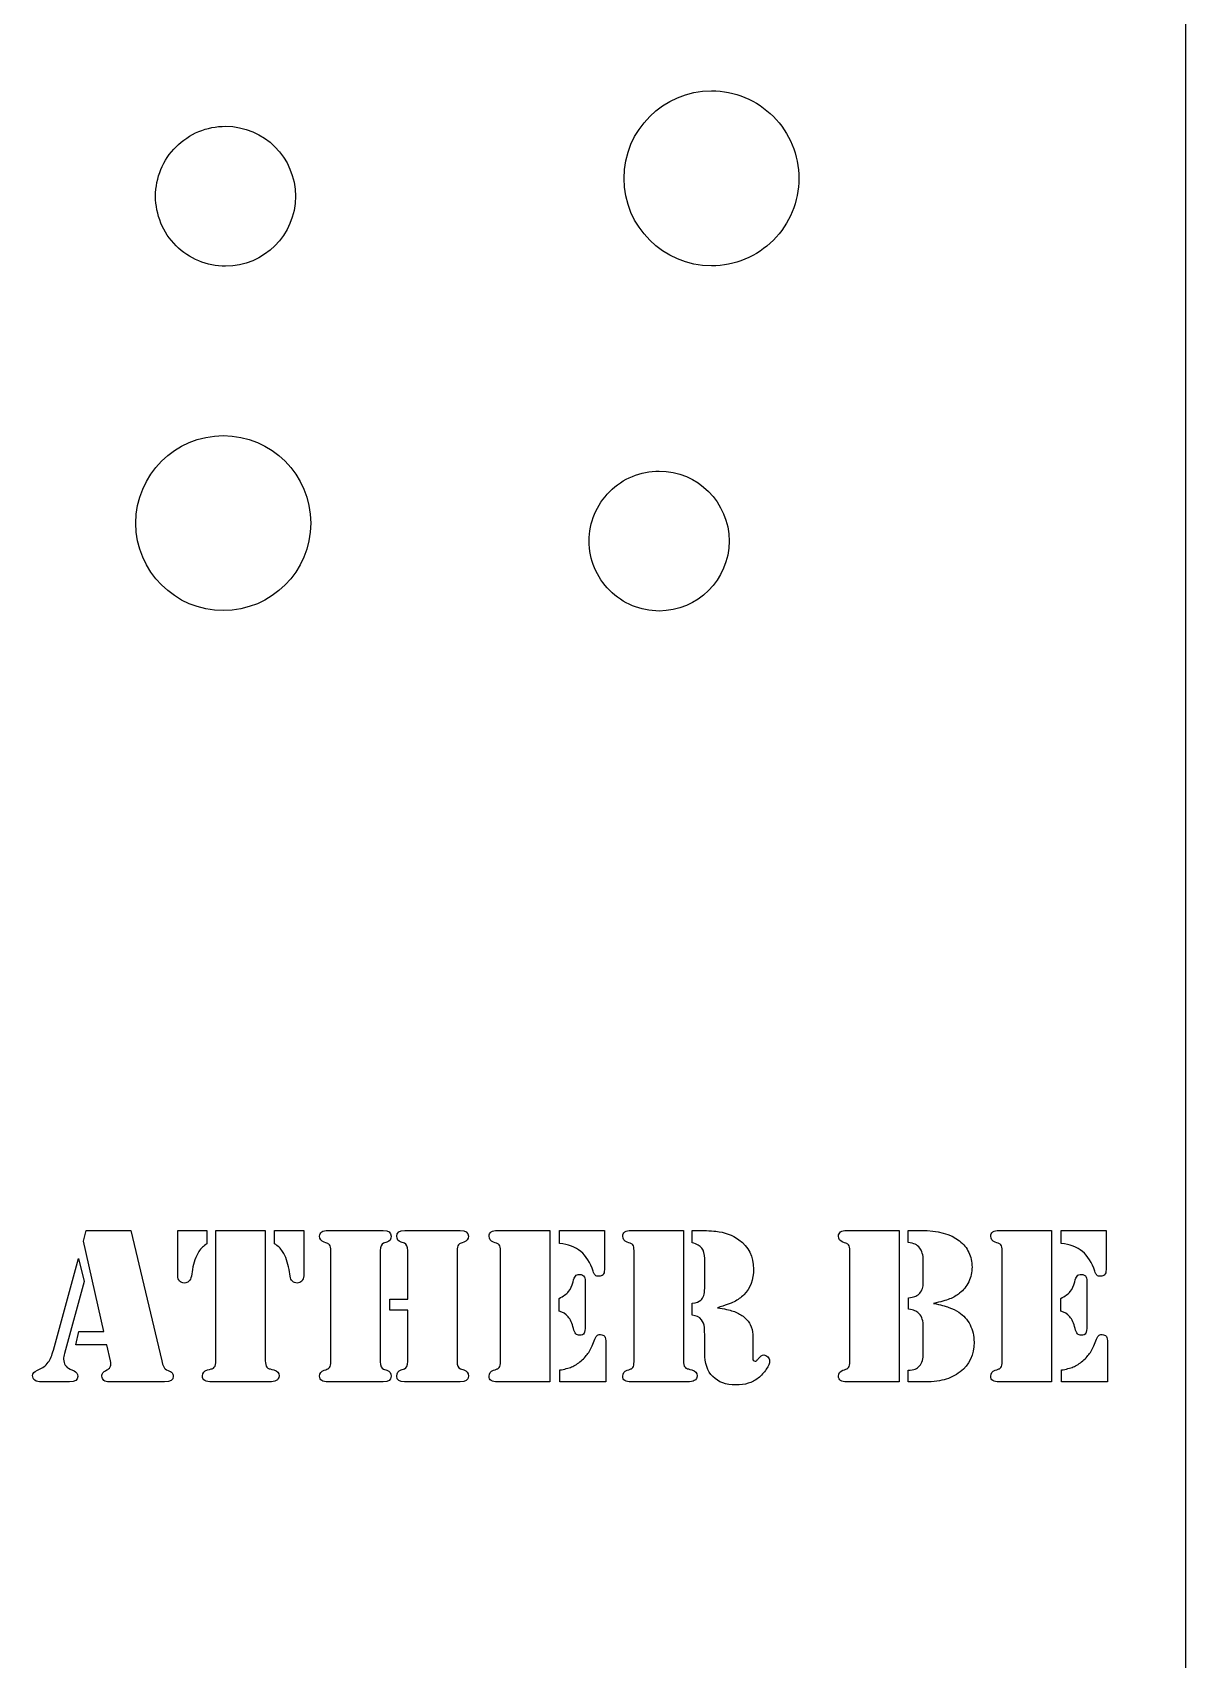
# Model space of a CAD drawing. Extents: x 4 to 255, y 6 to 169.
# Drawn here: x 222.37 to 254.58, y 46.43 to 91.86 of the extents above; entities that cross this region are included whole.
import ezdxf

# ---------------------------------------------------------------- set-up
doc = ezdxf.new("R2010")
doc.units = 0
doc.layers.add('LAYER_2', color=7, linetype='CONTINUOUS')

msp = doc.modelspace()

# ---------------------------------------------------------------- linework, layer by layer
at = {"layer": 'LAYER_2', "color": 7}
for p, q in [((254.578015, 161.060591), (254.578015, 14.184591)), ((243.78001, 87.786515), (243.78001, 87.786515)), ((229.71469, 87.286515), (229.71469, 87.286515)), ((230.14127, 78.159196), (230.14127, 78.159196)), ((241.82875, 77.659196), (241.82875, 77.659196)), ((223.789139, 58.105196), (223.866694, 58.409052)), ((223.866694, 58.409052), (225.116231, 58.409052)), ((225.116231, 58.409052), (225.978193, 54.765864)), ((226.427779, 58.409052), (227.243232, 58.409052)), ((226.427779, 57.140915), (226.427779, 58.409052)), ((227.243232, 58.409052), (227.243232, 58.033883)), ((227.49438, 54.765864), (227.49438, 58.409052)), ((227.49438, 58.409052), (228.871039, 58.409052)), ((228.871039, 58.409052), (228.871039, 54.765864)), ((229.128389, 58.033883), (229.128389, 58.409052)), ((229.128389, 58.409052), (229.943842, 58.409052)), ((229.943842, 58.409052), (229.943842, 57.140915)), ((230.622872, 58.409052), (230.703488, 58.409052)), ((230.703488, 58.409052), (232.086348, 58.409052)), ((232.086348, 58.409052), (232.166964, 58.409052)), ((232.768476, 58.409052), (232.849092, 58.409052)), ((232.849092, 58.409052), (234.228851, 58.409052)), ((234.228851, 58.409052), (234.312568, 58.409052)), ((235.357466, 58.409052), (235.438082, 58.409052)), ((235.438082, 58.409052), (236.817842, 58.409052)), ((236.817842, 58.409052), (236.817842, 54.176753)), ((237.093794, 58.409052), (238.343331, 58.409052)), ((237.093794, 58.046284), (237.093794, 58.409052)), ((238.343331, 58.409052), (238.343331, 57.311446)), ((239.09057, 58.409052), (239.171186, 58.409052)), ((239.171186, 58.409052), (240.550948, 58.409052)), ((240.550948, 58.409052), (240.550948, 54.765864)), ((240.795886, 58.064895), (240.795886, 58.40906)), ((240.795886, 58.40906), (240.8765, 58.40906)), ((245.118109, 58.409052), (245.198725, 58.409052)), ((245.198725, 58.409052), (246.578487, 58.409052)), ((246.578487, 58.409052), (246.578487, 54.176753)), ((246.829632, 58.067988), (246.829632, 58.409052)), ((246.829632, 58.409052), (247.186201, 58.409052)), ((249.372114, 58.409052), (249.45273, 58.409052)), ((249.45273, 58.409052), (250.83249, 58.409052)), ((250.83249, 58.409052), (250.83249, 54.176753)), ((251.108442, 58.409052), (252.357979, 58.409052)), ((251.108442, 58.046284), (251.108442, 58.409052)), ((252.357979, 58.409052), (252.357979, 57.311446)), ((224.359647, 55.584418), (223.789139, 58.105196)), ((230.706586, 54.741059), (230.706586, 57.844746)), ((232.083247, 57.844746), (232.083247, 54.741059)), ((232.269281, 58.080392), (232.173163, 58.049385)), ((232.762277, 58.049385), (232.663058, 58.080392)), ((232.852193, 56.492892), (232.852193, 57.844746)), ((234.228851, 57.844746), (234.228851, 54.753463)), ((235.441183, 54.741059), (235.441183, 57.844746)), ((239.174287, 54.741059), (239.174287, 57.844746)), ((245.201826, 54.741059), (245.201826, 57.844746)), ((249.455831, 54.741059), (249.455831, 57.844746)), ((222.952035, 55.066621), (223.652755, 57.621504)), ((223.652755, 57.621504), (223.810883, 56.979683)), ((226.837055, 57.320747), (226.806051, 57.131612)), ((229.56557, 57.131612), (229.534566, 57.320747)), ((241.146253, 56.799856), (241.146253, 57.621512)), ((247.254413, 57.060299), (247.254413, 57.596699)), ((223.810883, 56.979683), (223.262081, 54.976705)), ((237.810018, 56.920771), (237.810018, 55.739448)), ((247.254413, 56.889767), (247.254413, 57.060299)), ((251.824667, 56.920771), (251.824667, 55.739448)), ((232.346796, 56.492892), (232.852193, 56.492892)), ((232.346796, 56.185933), (232.346796, 56.492892)), ((237.078289, 56.151825), (237.078289, 56.511495)), ((240.799, 56.043314), (240.799, 56.375075)), ((246.838935, 56.207637), (246.838935, 56.530097)), ((247.542769, 56.368868), (247.542769, 56.368868)), ((251.092938, 56.151825), (251.092938, 56.511495)), ((232.852193, 56.185933), (232.346796, 56.185933)), ((232.852193, 54.753463), (232.852193, 56.185933)), ((237.078282, 56.151825), (237.078289, 56.151825)), ((241.502819, 56.251065), (241.502827, 56.251044)), ((251.09293, 56.151825), (251.092938, 56.151825)), ((223.581402, 55.215449), (223.665116, 55.584418)), ((223.665116, 55.584418), (224.359647, 55.584418)), ((241.146261, 54.979814), (241.146261, 55.500712)), ((242.488812, 55.500704), (242.488812, 54.858883)), ((247.254413, 54.982907), (247.254413, 55.686738)), ((224.446465, 55.215449), (223.581402, 55.215449)), ((224.545684, 54.765864), (224.446465, 55.215449)), ((238.386733, 55.27126), (238.386733, 54.176753)), ((252.401382, 55.27126), (252.401382, 54.176753)), ((223.420223, 54.536422), (223.528744, 54.486813)), ((232.173163, 54.536422), (232.269281, 54.505416)), ((232.663058, 54.511618), (232.762277, 54.545723)), ((234.321871, 54.545723), (234.42109, 54.511618)), ((223.404721, 54.176753), (222.617173, 54.176753)), ((226.058809, 54.176753), (224.511616, 54.176753)), ((227.491279, 54.176753), (227.38896, 54.176753)), ((228.87414, 54.176753), (227.491279, 54.176753)), ((228.97646, 54.176753), (228.87414, 54.176753)), ((230.703488, 54.176753), (230.622872, 54.176753)), ((232.086348, 54.176753), (230.703488, 54.176753)), ((232.166964, 54.176753), (232.086348, 54.176753)), ((232.849092, 54.176753), (232.762277, 54.176753)), ((234.228851, 54.176753), (232.849092, 54.176753)), ((234.312568, 54.176753), (234.228851, 54.176753)), ((235.438082, 54.176753), (235.357466, 54.176753)), ((236.817842, 54.176753), (235.438082, 54.176753)), ((237.09689, 54.176753), (237.09689, 54.511618)), ((238.386733, 54.176753), (237.09689, 54.176753)), ((239.171186, 54.176753), (239.09057, 54.176753)), ((240.554047, 54.176753), (239.171186, 54.176753)), ((240.659467, 54.176753), (240.554047, 54.176753)), ((245.198725, 54.176753), (245.118109, 54.176753)), ((246.578487, 54.176753), (245.198725, 54.176753)), ((246.829632, 54.176753), (246.829632, 54.502315)), ((247.198604, 54.176753), (246.829632, 54.176753)), ((249.45273, 54.176753), (249.372114, 54.176753)), ((250.83249, 54.176753), (249.45273, 54.176753)), ((251.111538, 54.176753), (251.111538, 54.511618)), ((252.401382, 54.176753), (251.111538, 54.176753))]:
    msp.add_line(p, q, dxfattribs=at)
for points in [[(238.8951, 87.786515), (238.8951, 89.135444), (239.988621, 90.228967), (241.33755, 90.228968)], [(241.33755, 90.228968), (241.98533, 90.22897), (242.606579, 89.971642), (243.06463, 89.513593)], [(243.06463, 89.513593), (243.52268, 89.055544), (243.78001, 88.434295), (243.78001, 87.786515)], [(226.379065, 88.668178), (226.745506, 89.034617), (227.242506, 89.240479), (227.76073, 89.240477)], [(227.76073, 89.240477), (228.839873, 89.240476), (229.71469, 88.365658), (229.71469, 87.286515)], [(225.80676, 87.286515), (225.80676, 87.804739), (226.012624, 88.301738), (226.379065, 88.668178)], [(241.33755, 85.344063), (239.988622, 85.344064), (238.8951, 86.437587), (238.8951, 87.786515)], [(243.78001, 87.786515), (243.78001, 87.138735), (243.52268, 86.517487), (243.064629, 86.059438)], [(226.379065, 85.904852), (226.012624, 86.271292), (225.80676, 86.768291), (225.80676, 87.286515)], [(229.71469, 87.286515), (229.71469, 86.207372), (228.839873, 85.332554), (227.76073, 85.332553)], [(227.76073, 85.332553), (227.242506, 85.332551), (226.745506, 85.538413), (226.379065, 85.904852)], [(243.064629, 86.059438), (242.606579, 85.601389), (241.98533, 85.344061), (241.33755, 85.344063)], [(225.25637, 78.159196), (225.25637, 79.508124), (226.349892, 80.601647), (227.69882, 80.601648)], [(227.69882, 80.601648), (229.047748, 80.601647), (230.14127, 79.508124), (230.14127, 78.159196)], [(238.493125, 79.040859), (238.859566, 79.407298), (239.356566, 79.61316), (239.87479, 79.613158)], [(239.87479, 79.613158), (240.953933, 79.613157), (241.82875, 78.738339), (241.82875, 77.659196)], [(237.92082, 77.659196), (237.92082, 78.17742), (238.126684, 78.674419), (238.493125, 79.040859)], [(227.69882, 75.716744), (226.349892, 75.716745), (225.25637, 76.810268), (225.25637, 78.159196)], [(230.14127, 78.159196), (230.14127, 76.810268), (229.047748, 75.716745), (227.69882, 75.716744)], [(238.493125, 76.277533), (238.126684, 76.643973), (237.92082, 77.140972), (237.92082, 77.659196)], [(241.82875, 77.659196), (241.82875, 76.580053), (240.953933, 75.705235), (239.87479, 75.705234)], [(239.87479, 75.705234), (239.356566, 75.705232), (238.859566, 75.911094), (238.493125, 76.277533)], [(230.390327, 58.247823), (230.390327, 58.299499), (230.409964, 58.338773), (230.449239, 58.365644)], [(230.51435, 58.080392), (230.431668, 58.107263), (230.390327, 58.163073), (230.390327, 58.247823)], [(230.449239, 58.365644), (230.490579, 58.394583), (230.548457, 58.409052), (230.622872, 58.409052)], [(232.166964, 58.409052), (232.313725, 58.409052), (232.387105, 58.355309), (232.387105, 58.247823)], [(232.387105, 58.247823), (232.387105, 58.161006), (232.347831, 58.105196), (232.269281, 58.080392)], [(232.545234, 58.247823), (232.545234, 58.355309), (232.619648, 58.409052), (232.768476, 58.409052)], [(232.663058, 58.080392), (232.584508, 58.105196), (232.545234, 58.161006), (232.545234, 58.247823)], [(234.312568, 58.409052), (234.467598, 58.409052), (234.545113, 58.355309), (234.545113, 58.247823)], [(234.545113, 58.247823), (234.545113, 58.163073), (234.503772, 58.107263), (234.42109, 58.080392)], [(235.124921, 58.247823), (235.124921, 58.299499), (235.144558, 58.338773), (235.183833, 58.365644)], [(235.248944, 58.080392), (235.166262, 58.107263), (235.124921, 58.163073), (235.124921, 58.247823)], [(235.183833, 58.365644), (235.225173, 58.394583), (235.283051, 58.409052), (235.357466, 58.409052)], [(238.858028, 58.247823), (238.858028, 58.299499), (238.877664, 58.338773), (238.916937, 58.365644)], [(238.982051, 58.080392), (238.899369, 58.107263), (238.858028, 58.163073), (238.858028, 58.247823)], [(238.916937, 58.365644), (238.958279, 58.394583), (239.016157, 58.409052), (239.09057, 58.409052)], [(240.8765, 58.40906), (241.105944, 58.40906), (241.301282, 58.400796), (241.462512, 58.384268)], [(241.462512, 58.384268), (241.70229, 58.361532), (241.91623, 58.282984), (242.104333, 58.148625)], [(244.885567, 58.247823), (244.885567, 58.299499), (244.905203, 58.338773), (244.944476, 58.365644)], [(245.00959, 58.080392), (244.926908, 58.107263), (244.885567, 58.163073), (244.885567, 58.247823)], [(244.944476, 58.365644), (244.985818, 58.394583), (245.043696, 58.409052), (245.118109, 58.409052)], [(247.186201, 58.409052), (247.657491, 58.409052), (248.017159, 58.3119), (248.265206, 58.117597)], [(249.139569, 58.247823), (249.139569, 58.299499), (249.159207, 58.338773), (249.198481, 58.365644)], [(249.263593, 58.080392), (249.18091, 58.107263), (249.139569, 58.163073), (249.139569, 58.247823)], [(249.198481, 58.365644), (249.239822, 58.394583), (249.297699, 58.409052), (249.372114, 58.409052)], [(227.016889, 57.819941), (226.928007, 57.679382), (226.868062, 57.512984), (226.837055, 57.320747)], [(227.243232, 58.033883), (227.146081, 57.978072), (227.070633, 57.906758), (227.016889, 57.819941)], [(229.354732, 57.819941), (229.29892, 57.906758), (229.223473, 57.978072), (229.128389, 58.033883)], [(229.534566, 57.320747), (229.503561, 57.512984), (229.443616, 57.679382), (229.354732, 57.819941)], [(230.632172, 58.036982), (230.621835, 58.04319), (230.582561, 58.057661), (230.51435, 58.080392)], [(230.66938, 58.002877), (230.65698, 58.021481), (230.644577, 58.032849), (230.632172, 58.036982)], [(230.706586, 57.844746), (230.706586, 57.917094), (230.694184, 57.969804), (230.66938, 58.002877)], [(232.173163, 58.049385), (232.113219, 58.028714), (232.083247, 57.960501), (232.083247, 57.844746)], [(232.852193, 57.844746), (232.852193, 57.960501), (232.822221, 58.028714), (232.762277, 58.049385)], [(234.26606, 58.002877), (234.241254, 57.969804), (234.228851, 57.917094), (234.228851, 57.844746)], [(234.300167, 58.036982), (234.289831, 58.032854), (234.278462, 58.021486), (234.26606, 58.002877)], [(234.42109, 58.080392), (234.352877, 58.057653), (234.312569, 58.043183), (234.300167, 58.036982)], [(235.366769, 58.036982), (235.356432, 58.04319), (235.317158, 58.057661), (235.248944, 58.080392)], [(235.403974, 58.002877), (235.391574, 58.021481), (235.379172, 58.032849), (235.366769, 58.036982)], [(235.441183, 57.844746), (235.441183, 57.917094), (235.42878, 57.969804), (235.403974, 58.002877)], [(237.682905, 57.819941), (237.532009, 57.946033), (237.335639, 58.021481), (237.093794, 58.046284)], [(238.03017, 57.271137), (237.951623, 57.510917), (237.835867, 57.693851), (237.682905, 57.819941)], [(239.099873, 58.036982), (239.089536, 58.04319), (239.050263, 58.057661), (238.982051, 58.080392)], [(239.137081, 58.002877), (239.124681, 58.021481), (239.112278, 58.032849), (239.099873, 58.036982)], [(239.174287, 57.844746), (239.174287, 57.917094), (239.161885, 57.969804), (239.137081, 58.002877)], [(241.068738, 57.912966), (241.019129, 57.977046), (240.928178, 58.027689), (240.795886, 58.064895)], [(241.146253, 57.621512), (241.146253, 57.751736), (241.120415, 57.848888), (241.068738, 57.912966)], [(242.104333, 58.148625), (242.375118, 57.956389), (242.510511, 57.682504), (242.510511, 57.32697)], [(245.127412, 58.036982), (245.117075, 58.04319), (245.077802, 58.057661), (245.00959, 58.080392)], [(245.16462, 58.002877), (245.15222, 58.021481), (245.139817, 58.032849), (245.127412, 58.036982)], [(245.201826, 57.844746), (245.201826, 57.917094), (245.189424, 57.969804), (245.16462, 58.002877)], [(247.024972, 58.02148), (246.977428, 58.044218), (246.912315, 58.059721), (246.829632, 58.067988)], [(247.158295, 57.916059), (247.119022, 57.963601), (247.074581, 57.998741), (247.024972, 58.02148)], [(247.226507, 57.770332), (247.207905, 57.832343), (247.185168, 57.880919), (247.158295, 57.916059)], [(247.254413, 57.596699), (247.254413, 57.65251), (247.245111, 57.710388), (247.226507, 57.770332)], [(248.265206, 58.117597), (248.378894, 58.028715), (248.46571, 57.921228), (248.525654, 57.795137)], [(248.525654, 57.795137), (248.585598, 57.669047), (248.61557, 57.532621), (248.61557, 57.385861)], [(249.381417, 58.036982), (249.371081, 58.04319), (249.331806, 58.057661), (249.263593, 58.080392)], [(249.418623, 58.002877), (249.406223, 58.021481), (249.393821, 58.032849), (249.381417, 58.036982)], [(249.455831, 57.844746), (249.455831, 57.917094), (249.443428, 57.969804), (249.418623, 58.002877)], [(251.697553, 57.819941), (251.546658, 57.946033), (251.350287, 58.021481), (251.108442, 58.046284)], [(252.044819, 57.271137), (251.966271, 57.510917), (251.850516, 57.693851), (251.697553, 57.819941)], [(238.089082, 57.156417), (238.068411, 57.17502), (238.048774, 57.21326), (238.03017, 57.271137)], [(238.343331, 57.311446), (238.343331, 57.247368), (238.330928, 57.200859), (238.306123, 57.171918)], [(242.510511, 57.32697), (242.510511, 57.035515), (242.41956, 56.79677), (242.237659, 56.610735)], [(248.61557, 57.385861), (248.61557, 57.241165), (248.584564, 57.104739), (248.522553, 56.976582)], [(252.103731, 57.156417), (252.08306, 57.17502), (252.063422, 57.21326), (252.044819, 57.271137)], [(252.357979, 57.311446), (252.357979, 57.247368), (252.345577, 57.200859), (252.320771, 57.171918)], [(226.477388, 56.995185), (226.444315, 57.032392), (226.427779, 57.080969), (226.427779, 57.140915)], [(226.610714, 56.939376), (226.55697, 56.939376), (226.512528, 56.957979), (226.477388, 56.995185)], [(226.737836, 56.988986), (226.704763, 56.955913), (226.662389, 56.939376), (226.610714, 56.939376)], [(226.806051, 57.131612), (226.795714, 57.071668), (226.772976, 57.024126), (226.737836, 56.988986)], [(229.630684, 56.988986), (229.597611, 57.024126), (229.575907, 57.071668), (229.56557, 57.131612)], [(229.760909, 56.939376), (229.709233, 56.939376), (229.665824, 56.955913), (229.630684, 56.988986)], [(229.891132, 56.995185), (229.858059, 56.957979), (229.814652, 56.939376), (229.760909, 56.939376)], [(229.943842, 57.140915), (229.943842, 57.080969), (229.926272, 57.032392), (229.891132, 56.995185)], [(237.344939, 56.700629), (237.402816, 56.768842), (237.445191, 56.859793), (237.472064, 56.973481)], [(237.472064, 56.973481), (237.488591, 57.05203), (237.510295, 57.105774), (237.537175, 57.134713)], [(237.537175, 57.134713), (237.564046, 57.165718), (237.602286, 57.181221), (237.651896, 57.181221)], [(237.651896, 57.181221), (237.718041, 57.181221), (237.763517, 57.155383), (237.788323, 57.103706)], [(237.788323, 57.103706), (237.802787, 57.076835), (237.810018, 57.015857), (237.810018, 56.920771)], [(238.188301, 57.128511), (238.142826, 57.128511), (238.109753, 57.137813), (238.089082, 57.156417)], [(238.306123, 57.171918), (238.281319, 57.14298), (238.242045, 57.128511), (238.188301, 57.128511)], [(241.121461, 56.589018), (241.137989, 56.63656), (241.146253, 56.706839), (241.146253, 56.799856)], [(247.217207, 56.75334), (247.239944, 56.802949), (247.252346, 56.848425), (247.254413, 56.889767)], [(248.522553, 56.976582), (248.462609, 56.848425), (248.377859, 56.741971), (248.268304, 56.657222)], [(251.359587, 56.700629), (251.417464, 56.768842), (251.459839, 56.859793), (251.486712, 56.973481)], [(251.486712, 56.973481), (251.503239, 57.05203), (251.524943, 57.105774), (251.551823, 57.134713)], [(251.551823, 57.134713), (251.578694, 57.165718), (251.616934, 57.181221), (251.666544, 57.181221)], [(251.666544, 57.181221), (251.73269, 57.181221), (251.778165, 57.155383), (251.802971, 57.103706)], [(251.802971, 57.103706), (251.817435, 57.076835), (251.824667, 57.015857), (251.824667, 56.920771)], [(252.202949, 57.128511), (252.157475, 57.128511), (252.124402, 57.137813), (252.103731, 57.156417)], [(252.320771, 57.171918), (252.295967, 57.14298), (252.256693, 57.128511), (252.202949, 57.128511)], [(237.078289, 56.511495), (237.198177, 56.569371), (237.287061, 56.632416), (237.344939, 56.700629)], [(240.799, 56.375075), (240.910621, 56.391603), (240.990203, 56.420542), (241.037745, 56.461893)], [(241.037745, 56.461893), (241.079085, 56.499101), (241.10699, 56.541475), (241.121461, 56.589018)], [(241.967906, 56.418499), (241.866622, 56.36889), (241.711592, 56.313078), (241.502819, 56.251065)], [(242.237659, 56.610735), (242.161177, 56.532187), (242.071259, 56.468108), (241.967906, 56.418499)], [(246.838935, 56.530097), (246.915416, 56.536306), (246.974327, 56.546642), (247.015669, 56.561104)], [(247.015669, 56.561104), (247.059076, 56.575568), (247.09835, 56.599339), (247.133491, 56.632417)], [(247.133491, 56.632417), (247.166563, 56.663423), (247.194469, 56.70373), (247.217207, 56.75334)], [(247.989254, 56.495993), (247.883833, 56.454651), (247.735005, 56.412276), (247.542769, 56.368868)], [(247.542769, 56.368868), (247.728803, 56.331661), (247.871429, 56.295487), (247.970648, 56.260347)], [(248.268304, 56.657222), (248.187689, 56.591076), (248.094672, 56.537333), (247.989254, 56.495993)], [(251.092938, 56.511495), (251.212826, 56.569371), (251.301709, 56.632416), (251.359587, 56.700629)], [(237.329427, 55.999899), (237.265348, 56.076379), (237.181633, 56.127022), (237.078282, 56.151825)], [(237.481356, 55.671236), (237.446216, 55.813862), (237.395573, 55.923417), (237.329427, 55.999899)], [(241.056347, 55.91619), (240.996403, 55.988538), (240.910621, 56.030913), (240.799, 56.043314)], [(241.143165, 55.702251), (241.132829, 55.784933), (241.10389, 55.856246), (241.056347, 55.91619)], [(241.502827, 56.251044), (241.692997, 56.222106), (241.838725, 56.190066), (241.940011, 56.154926)], [(241.940011, 56.154926), (242.043362, 56.119786), (242.136379, 56.072244), (242.219062, 56.0123)], [(242.219062, 56.0123), (242.305878, 55.948221), (242.372024, 55.87174), (242.417499, 55.782856)], [(247.015669, 56.16733), (246.974327, 56.183858), (246.915416, 56.197293), (246.838935, 56.207637)], [(247.13039, 56.086714), (247.095249, 56.123922), (247.057009, 56.150793), (247.015669, 56.16733)], [(247.226507, 55.928583), (247.20998, 55.986462), (247.177941, 56.039172), (247.13039, 56.086714)], [(247.254413, 55.686738), (247.254413, 55.790091), (247.245111, 55.870706), (247.226507, 55.928583)], [(247.970648, 56.260347), (248.071934, 56.225207), (248.162885, 56.180765), (248.2435, 56.127021)], [(248.2435, 56.127021), (248.381993, 56.038138), (248.487414, 55.920317), (248.559761, 55.773556)], [(251.344075, 55.999899), (251.279996, 56.076379), (251.196281, 56.127022), (251.09293, 56.151825)], [(251.496004, 55.671236), (251.460864, 55.813862), (251.410221, 55.923417), (251.344075, 55.999899)], [(237.54647, 55.525509), (237.519597, 55.554447), (237.497892, 55.603023), (237.481356, 55.671236)], [(237.658089, 55.482099), (237.610547, 55.482099), (237.573341, 55.496569), (237.54647, 55.525509)], [(237.775911, 55.53791), (237.755242, 55.500703), (237.715968, 55.482099), (237.658089, 55.482099)], [(237.810018, 55.739448), (237.810018, 55.642297), (237.798649, 55.575117), (237.775911, 55.53791)], [(238.058071, 55.330172), (238.080809, 55.396318), (238.10458, 55.440759), (238.129384, 55.463496)], [(238.129384, 55.463496), (238.154189, 55.488302), (238.188296, 55.500704), (238.231703, 55.500704)], [(238.231703, 55.500704), (238.289582, 55.500704), (238.329889, 55.483134), (238.352626, 55.447994)], [(238.352626, 55.447994), (238.375364, 55.414921), (238.386733, 55.35601), (238.386733, 55.27126)], [(241.146261, 55.500712), (241.146261, 55.616467), (241.145229, 55.683647), (241.143165, 55.702251)], [(242.417499, 55.782856), (242.465041, 55.693974), (242.488812, 55.599923), (242.488812, 55.500704)], [(248.559761, 55.773556), (248.634175, 55.628861), (248.671381, 55.466596), (248.671381, 55.286762)], [(251.561118, 55.525509), (251.534245, 55.554447), (251.51254, 55.603023), (251.496004, 55.671236)], [(251.672738, 55.482099), (251.625196, 55.482099), (251.587989, 55.496569), (251.561118, 55.525509)], [(251.790559, 55.53791), (251.76989, 55.500703), (251.730616, 55.482099), (251.672738, 55.482099)], [(251.824667, 55.739448), (251.824667, 55.642297), (251.813298, 55.575117), (251.790559, 55.53791)], [(252.072719, 55.330172), (252.095457, 55.396318), (252.119228, 55.440759), (252.144032, 55.463496)], [(252.144032, 55.463496), (252.168838, 55.488302), (252.202944, 55.500704), (252.246352, 55.500704)], [(252.246352, 55.500704), (252.30423, 55.500704), (252.344538, 55.483134), (252.367274, 55.447994)], [(252.367274, 55.447994), (252.390013, 55.414921), (252.401382, 55.35601), (252.401382, 55.27126)], [(222.809408, 54.728658), (222.867285, 54.813408), (222.914827, 54.926062), (222.952035, 55.066621)], [(223.262081, 54.976705), (223.245554, 54.918826), (223.23729, 54.865083), (223.23729, 54.815473)], [(237.695303, 54.768965), (237.784185, 54.845447), (237.854465, 54.923996), (237.906142, 55.004611)], [(237.906142, 55.004611), (237.959886, 55.087293), (238.010529, 55.195813), (238.058071, 55.330172)], [(241.375702, 54.325589), (241.222741, 54.482686), (241.146261, 54.700761), (241.146261, 54.979814)], [(247.152093, 54.626338), (247.220307, 54.702819), (247.254413, 54.821675), (247.254413, 54.982907)], [(248.671381, 55.286762), (248.671381, 54.933297), (248.541157, 54.657345), (248.280708, 54.458907)], [(251.709951, 54.768965), (251.798834, 54.845447), (251.869113, 54.923996), (251.92079, 55.004611)], [(251.92079, 55.004611), (251.974534, 55.087293), (252.025177, 55.195813), (252.072719, 55.330172)], [(222.50555, 54.505416), (222.5903, 54.542623), (222.652312, 54.575696), (222.691587, 54.604635)], [(222.691587, 54.604635), (222.732927, 54.63564), (222.772201, 54.676981), (222.809408, 54.728658)], [(223.23729, 54.815473), (223.23729, 54.685249), (223.298268, 54.592232), (223.420223, 54.536422)], [(224.44339, 54.511618), (224.484731, 54.532287), (224.513669, 54.555024), (224.530205, 54.57983)], [(224.530205, 54.57983), (224.546733, 54.604634), (224.554997, 54.635639), (224.554997, 54.672847)], [(224.554997, 54.672847), (224.554997, 54.707987), (224.551892, 54.738993), (224.545684, 54.765864)], [(225.978193, 54.765864), (225.994721, 54.701785), (226.013325, 54.644941), (226.034004, 54.595332)], [(226.034004, 54.595332), (226.052608, 54.556059), (226.093949, 54.52402), (226.158028, 54.499214)], [(227.113007, 54.344184), (227.113007, 54.435136), (227.162616, 54.491979), (227.261835, 54.514716)], [(227.261835, 54.514716), (227.34245, 54.535387), (227.389993, 54.54779), (227.404464, 54.551924)], [(227.404464, 54.551924), (227.418928, 54.558133), (227.433397, 54.571569), (227.447872, 54.592231)], [(227.447872, 54.592231), (227.478877, 54.627371), (227.49438, 54.685249), (227.49438, 54.765864)], [(228.871039, 54.765864), (228.871039, 54.685249), (228.886543, 54.627371), (228.91755, 54.592231)], [(228.91755, 54.592231), (228.934078, 54.571562), (228.94958, 54.558126), (228.964058, 54.551924)], [(228.964058, 54.551924), (228.978522, 54.547797), (229.026064, 54.535394), (229.106685, 54.514716)], [(229.106685, 54.514716), (229.205904, 54.491979), (229.255513, 54.435136), (229.255513, 54.344184)], [(230.51435, 54.505416), (230.582563, 54.528152), (230.621837, 54.541588), (230.632172, 54.545723)], [(230.632172, 54.545723), (230.644572, 54.551931), (230.656975, 54.564334), (230.66938, 54.582931)], [(230.66938, 54.582931), (230.694184, 54.616004), (230.706586, 54.668713), (230.706586, 54.741059)], [(232.083247, 54.741059), (232.083247, 54.625304), (232.113219, 54.557092), (232.173163, 54.536422)], [(232.762277, 54.545723), (232.822221, 54.564326), (232.852193, 54.633573), (232.852193, 54.753463)], [(234.228851, 54.753463), (234.228851, 54.639775), (234.259858, 54.570528), (234.321871, 54.545723)], [(235.248944, 54.505416), (235.317158, 54.528152), (235.356432, 54.541588), (235.366769, 54.545723)], [(235.366769, 54.545723), (235.379169, 54.551931), (235.391571, 54.564334), (235.403974, 54.582931)], [(235.403974, 54.582931), (235.42878, 54.616004), (235.441183, 54.668713), (235.441183, 54.741059)], [(237.09689, 54.511618), (237.231249, 54.532287), (237.341836, 54.561225), (237.428651, 54.598433)], [(237.428651, 54.598433), (237.517535, 54.63564), (237.606419, 54.692484), (237.695303, 54.768965)], [(238.982051, 54.505416), (239.050264, 54.528152), (239.089538, 54.541588), (239.099873, 54.545723)], [(239.099873, 54.545723), (239.112273, 54.551931), (239.124676, 54.564334), (239.137081, 54.582931)], [(239.137081, 54.582931), (239.161885, 54.616004), (239.174287, 54.668713), (239.174287, 54.741059)], [(240.550948, 54.765864), (240.550948, 54.685249), (240.566451, 54.627371), (240.597457, 54.592231)], [(240.597457, 54.592231), (240.613984, 54.571562), (240.629487, 54.558126), (240.643965, 54.551924)], [(240.643965, 54.551924), (240.658429, 54.547797), (240.705971, 54.535394), (240.786592, 54.514716)], [(240.786592, 54.514716), (240.88581, 54.491979), (240.93542, 54.435136), (240.93542, 54.344184)], [(242.488812, 54.858883), (242.488812, 54.792738), (242.510517, 54.759665), (242.553926, 54.759665)], [(242.553926, 54.759665), (242.570454, 54.759665), (242.583889, 54.763801), (242.594233, 54.772074)], [(242.594233, 54.772074), (242.606633, 54.78241), (242.623169, 54.801014), (242.643842, 54.827885)], [(242.867084, 54.530229), (242.80714, 54.439277), (242.731693, 54.357628), (242.640741, 54.285283)], [(242.643842, 54.827885), (242.695519, 54.898165), (242.748229, 54.933305), (242.801973, 54.933305)], [(242.801973, 54.933305), (242.837113, 54.933305), (242.872253, 54.914702), (242.907394, 54.877494)], [(242.960101, 54.765872), (242.960101, 54.701793), (242.929096, 54.623245), (242.867084, 54.530229)], [(242.907394, 54.877494), (242.942532, 54.840287), (242.960101, 54.803079), (242.960101, 54.765872)], [(245.00959, 54.505416), (245.077803, 54.528152), (245.117077, 54.541588), (245.127412, 54.545723)], [(245.127412, 54.545723), (245.139812, 54.551931), (245.152215, 54.564334), (245.16462, 54.582931)], [(245.16462, 54.582931), (245.189424, 54.616004), (245.201826, 54.668713), (245.201826, 54.741059)], [(246.829632, 54.502315), (246.912315, 54.508524), (246.977428, 54.519893), (247.024972, 54.536422)], [(247.024972, 54.536422), (247.072514, 54.555024), (247.114888, 54.584996), (247.152093, 54.626338)], [(249.263593, 54.505416), (249.331806, 54.528152), (249.371081, 54.541588), (249.381417, 54.545723)], [(249.381417, 54.545723), (249.393817, 54.551931), (249.406219, 54.564334), (249.418623, 54.582931)], [(249.418623, 54.582931), (249.443428, 54.616004), (249.455831, 54.668713), (249.455831, 54.741059)], [(251.111538, 54.511618), (251.245897, 54.532287), (251.356484, 54.561225), (251.443299, 54.598433)], [(251.443299, 54.598433), (251.532183, 54.63564), (251.621067, 54.692484), (251.709951, 54.768965)], [(222.369126, 54.356588), (222.369126, 54.416532), (222.414601, 54.466141), (222.50555, 54.505416)], [(222.434237, 54.223262), (222.39083, 54.256334), (222.369126, 54.300777), (222.369126, 54.356588)], [(222.617173, 54.176753), (222.54069, 54.176753), (222.479712, 54.192256), (222.434237, 54.223262)], [(223.631064, 54.331783), (223.631064, 54.22843), (223.555616, 54.176753), (223.404721, 54.176753)], [(223.528744, 54.486813), (223.596957, 54.455806), (223.631064, 54.404129), (223.631064, 54.331783)], [(224.306976, 54.341083), (224.306976, 54.382425), (224.31524, 54.413432), (224.331768, 54.434103)], [(224.362788, 54.220161), (224.32558, 54.251166), (224.306976, 54.291474), (224.306976, 54.341083)], [(224.331768, 54.434103), (224.348296, 54.454772), (224.385503, 54.48061), (224.44339, 54.511618)], [(224.511616, 54.176753), (224.449605, 54.176753), (224.399995, 54.191222), (224.362788, 54.220161)], [(226.300654, 54.337985), (226.300654, 54.230497), (226.220039, 54.176753), (226.058809, 54.176753)], [(226.158028, 54.499214), (226.211772, 54.476476), (226.248978, 54.453738), (226.269648, 54.431002)], [(226.269648, 54.431002), (226.290319, 54.408264), (226.300654, 54.377258), (226.300654, 54.337985)], [(227.181222, 54.21706), (227.135745, 54.246), (227.113007, 54.288375), (227.113007, 54.344184)], [(227.38896, 54.176753), (227.29801, 54.176753), (227.228764, 54.190189), (227.181222, 54.21706)], [(229.174897, 54.213961), (229.135624, 54.189156), (229.069478, 54.176753), (228.97646, 54.176753)], [(229.255513, 54.344184), (229.255513, 54.290442), (229.228641, 54.247034), (229.174897, 54.213961)], [(230.390327, 54.337985), (230.390327, 54.422733), (230.431668, 54.478543), (230.51435, 54.505416)], [(230.449239, 54.21706), (230.409964, 54.246), (230.390327, 54.286308), (230.390327, 54.337985)], [(230.622872, 54.176753), (230.548457, 54.176753), (230.490579, 54.190189), (230.449239, 54.21706)], [(232.387105, 54.337985), (232.387105, 54.230497), (232.313725, 54.176753), (232.166964, 54.176753)], [(232.269281, 54.505416), (232.347831, 54.48061), (232.387105, 54.4248), (232.387105, 54.337985)], [(232.545234, 54.341083), (232.545234, 54.4279), (232.584508, 54.484745), (232.663058, 54.511618)], [(232.762277, 54.176753), (232.617581, 54.176753), (232.545234, 54.23153), (232.545234, 54.341083)], [(234.545113, 54.341083), (234.545113, 54.23153), (234.467598, 54.176753), (234.312568, 54.176753)], [(234.42109, 54.511618), (234.503772, 54.484745), (234.545113, 54.4279), (234.545113, 54.341083)], [(235.124921, 54.337985), (235.124921, 54.422733), (235.166262, 54.478543), (235.248944, 54.505416)], [(235.183833, 54.21706), (235.144558, 54.246), (235.124921, 54.286308), (235.124921, 54.337985)], [(235.357466, 54.176753), (235.283051, 54.176753), (235.225173, 54.190189), (235.183833, 54.21706)], [(238.858028, 54.337985), (238.858028, 54.422733), (238.899369, 54.478543), (238.982051, 54.505416)], [(238.916937, 54.21706), (238.877664, 54.246), (238.858028, 54.286308), (238.858028, 54.337985)], [(239.09057, 54.176753), (239.016157, 54.176753), (238.958279, 54.190189), (238.916937, 54.21706)], [(240.854804, 54.213961), (240.815531, 54.189156), (240.750419, 54.176753), (240.659467, 54.176753)], [(240.93542, 54.344184), (240.93542, 54.290442), (240.908548, 54.247034), (240.854804, 54.213961)], [(242.014425, 54.093044), (241.741572, 54.093044), (241.528665, 54.170559), (241.375702, 54.325589)], [(242.364789, 54.139555), (242.26557, 54.108548), (242.148782, 54.093044), (242.014425, 54.093044)], [(242.640741, 54.285283), (242.555992, 54.217069), (242.464008, 54.168494), (242.364789, 54.139555)], [(244.885567, 54.337985), (244.885567, 54.422733), (244.926908, 54.478543), (245.00959, 54.505416)], [(244.944476, 54.21706), (244.905203, 54.246), (244.885567, 54.286308), (244.885567, 54.337985)], [(245.118109, 54.176753), (245.043696, 54.176753), (244.985818, 54.190189), (244.944476, 54.21706)], [(247.834224, 54.238766), (247.672994, 54.197424), (247.461121, 54.176753), (247.198604, 54.176753)], [(248.280708, 54.458907), (248.146349, 54.355554), (247.997521, 54.282174), (247.834224, 54.238766)], [(249.139569, 54.337985), (249.139569, 54.422733), (249.18091, 54.478543), (249.263593, 54.505416)], [(249.198481, 54.21706), (249.159207, 54.246), (249.139569, 54.286308), (249.139569, 54.337985)], [(249.372114, 54.176753), (249.297699, 54.176753), (249.239822, 54.190189), (249.198481, 54.21706)]]:
    msp.add_open_spline(points, degree=3, dxfattribs=at)

doc.saveas('drawing.dxf')
